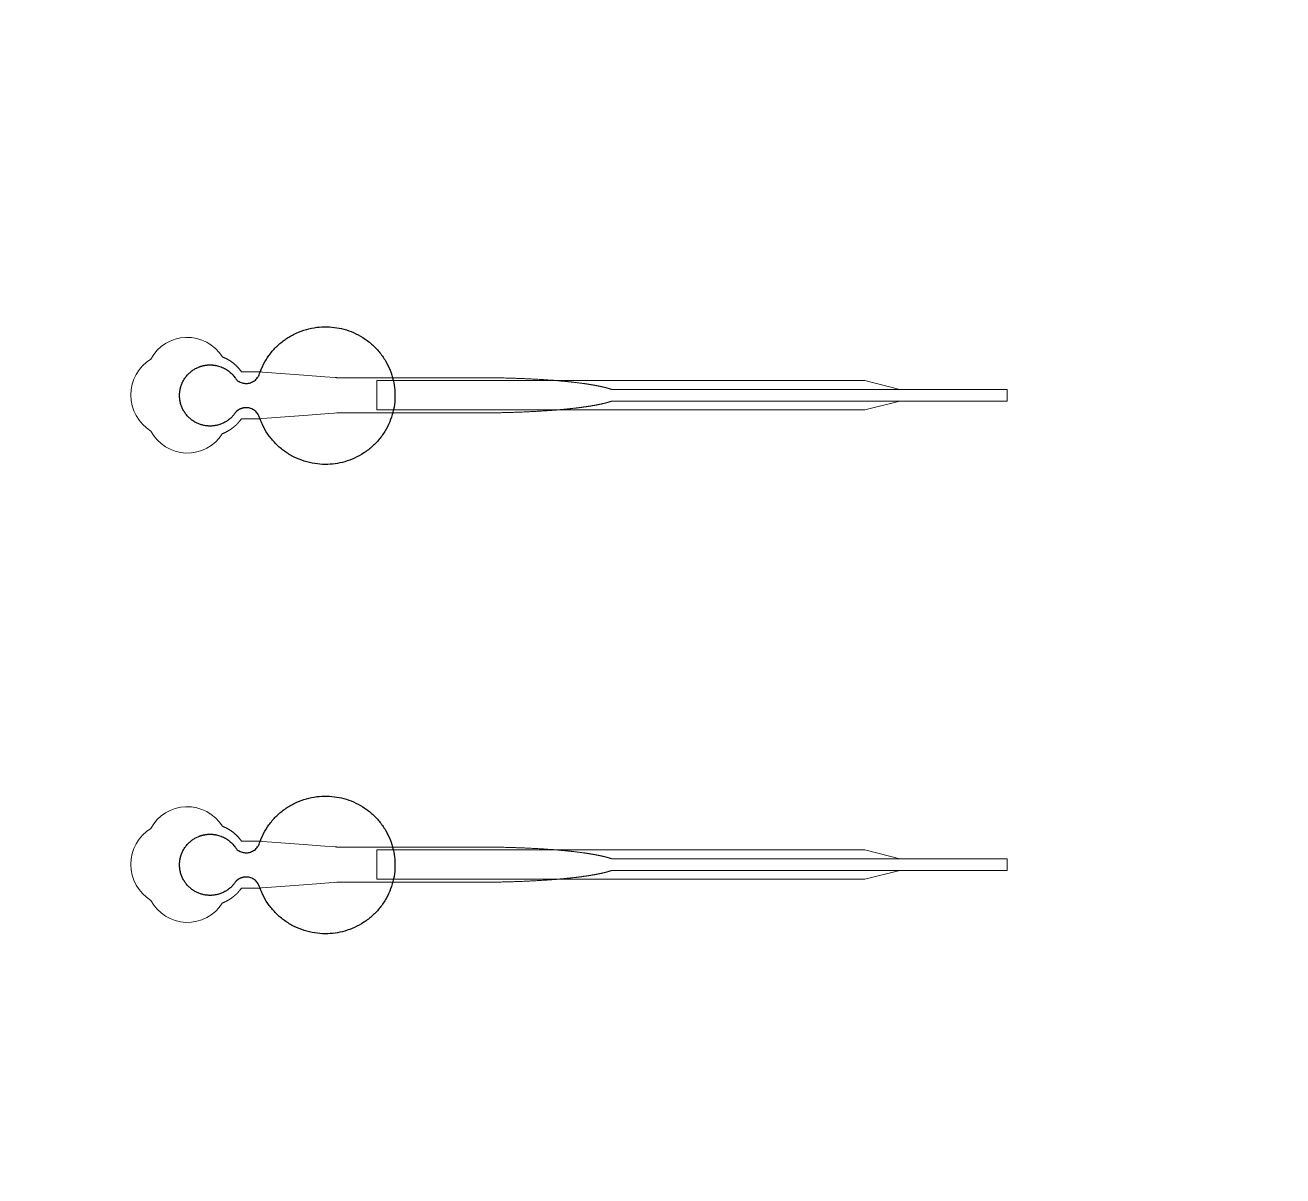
# Model space of a CAD drawing. Header units: inches. Extents: x -52997 to 52003, y -52254 to 52746.
# Drawn here: x -22241 to -16880, y -1333 to 3570 of the extents above; entities that cross this region are included whole.
import ezdxf

# ---------------------------------------------------------------- set-up
doc = ezdxf.new("R2010")
doc.units = ezdxf.units.IN
doc.header["$MEASUREMENT"] = 0
doc.layers.add('1', color=1, linetype='Continuous')
doc.layers.add('2', color=140, linetype='Continuous', lineweight=0)
doc.layers.add('3', color=90, linetype='Continuous', lineweight=0)

msp = doc.modelspace()

# ---------------------------------------------------------------- linework, layer by layer
at = {"layer": '1'}
for points in [[(-16283.4, -47485.7), (0, -47485.7), (16283.4, -47485.7, 5.999107)], [(-16250, -47285.7), (0, -47285.7), (16250, -47285.7, 5.986812)], [(-13685.8, -45485.7), (0, -45485.7), (13685.8, -45485.7, 6.794322)]]:
    msp.add_lwpolyline(points, format="xyb", close=True, dxfattribs=at)
msp.add_circle((-497.2, 245.8), 52500, dxfattribs=at)
for points in [[(-21343.1, 1921.4), (-21320.9, 1944.5), (-21289.3, 1939.3), (-21257.6, 1934.1), (-21244, 1905.1), (-21168.6, 1664.2), (-20916.5, 1701.9), (-20664.5, 1739.6), (-20664.4, 1991.7), (-20664.3, 2243.9), (-20916.3, 2281.8), (-21168.2, 2319.7), (-21243.9, 2078.9), (-21257.1, 2050.4), (-21288, 2044.7), (-21318.8, 2038.9), (-21341.4, 2060.7), (-21392.8, 2144.1), (-21487.2, 2118), (-21581.6, 2091.9), (-21582.8, 1994), (-21583.9, 1896), (-21490.2, 1867.6), (-21396.5, 1839.2), (-21343.1, 1921.4)], [(-21343.1, -78.6), (-21320.9, -55.5), (-21289.3, -60.7), (-21257.6, -65.9), (-21244, -94.9), (-21168.6, -335.8), (-20916.5, -298.1), (-20664.5, -260.4), (-20664.4, -8.3), (-20664.3, 243.9), (-20916.3, 281.8), (-21168.2, 319.7), (-21243.9, 78.9), (-21257.1, 50.4), (-21288, 44.7), (-21318.8, 38.9), (-21341.4, 60.7), (-21392.8, 144.1), (-21487.2, 118), (-21581.6, 91.9), (-21582.8, -6), (-21583.9, -104), (-21490.2, -132.4), (-21396.5, -160.8), (-21343.1, -78.6)]]:
    msp.add_rational_spline(points, [1, 0.884783429184, 1, 0.884783429184, 1, 0.758252289935, 1, 0.758252289935, 1, 0.758252289935, 1, 0.758252289935, 1, 0.888941908896, 1, 0.888941908896, 1, 0.79946124759, 1, 0.79946124759, 1, 0.79946124759, 1, 0.79946124759, 1], degree=2, knots=[0, 0, 0, 0.969535, 0.969535, 1.939069, 1.939069, 3.359405, 3.359405, 4.779741, 4.779741, 6.200078, 6.200078, 7.620414, 7.620414, 8.571947, 8.571947, 9.52348, 9.52348, 10.812277, 10.812277, 12.101074, 12.101074, 13.389871, 13.389871, 14.678668, 14.678668, 14.678668], dxfattribs=at)
at = {"layer": '2'}
for points in [[(-16283.4, -47485.7), (0, -47485.7), (16283.4, -47485.7, 5.999107)], [(-16250, -47285.7), (0, -47285.7), (16250, -47285.7, 5.986812)], [(-13685.8, -45485.7), (0, -45485.7), (13685.8, -45485.7, 6.794322)], [(-21400.4, 1829.6), (-21400, 1829.7), (-21399.2, 1830), (-21398.3, 1830.3), (-21397.5, 1830.7), (-21396.6, 1831), (-21395.8, 1831.4), (-21394.9, 1831.7), (-21394.1, 1832.1), (-21393.2, 1832.5), (-21392.4, 1832.8), (-21391.5, 1833.2), (-21390.7, 1833.6), (-21389.8, 1834), (-21389, 1834.4), (-21388.1, 1834.8), (-21387.3, 1835.2), (-21386.4, 1835.6), (-21385.5, 1836.1), (-21384.7, 1836.5), (-21383.8, 1836.9), (-21383, 1837.4), (-21382.1, 1837.8), (-21381.2, 1838.3), (-21380.4, 1838.7), (-21379.5, 1839.2), (-21378.7, 1839.7), (-21377.8, 1840.1), (-21377, 1840.6), (-21376.1, 1841.1), (-21375.3, 1841.6), (-21374.4, 1842.1), (-21373.5, 1842.6), (-21372.7, 1843.1), (-21371.8, 1843.6), (-21371, 1844.2), (-21370.1, 1844.7), (-21369.3, 1845.2), (-21368.5, 1845.8), (-21367.6, 1846.3), (-21366.8, 1846.9), (-21365.9, 1847.4), (-21365.1, 1848), (-21364.3, 1848.6), (-21363.4, 1849.1), (-21362.6, 1849.7), (-21361.8, 1850.3), (-21360.9, 1850.9), (-21360.1, 1851.5), (-21359.3, 1852.1), (-21358.5, 1852.7), (-21357.7, 1853.3), (-21356.8, 1853.9), (-21356, 1854.5), (-21355.2, 1855.2), (-21354.4, 1855.8), (-21353.6, 1856.4), (-21352.8, 1857.1), (-21352, 1857.7), (-21351.2, 1858.3), (-21350.4, 1859), (-21349.7, 1859.6), (-21348.9, 1860.3), (-21348.1, 1861), (-21347.3, 1861.6), (-21346.6, 1862.3), (-21345.8, 1863), (-21345, 1863.7), (-21344.3, 1864.3), (-21343.5, 1865), (-21342.8, 1865.7), (-21342, 1866.4), (-21341.3, 1867.1), (-21340.6, 1867.8), (-21339.8, 1868.5), (-21339.1, 1869.2), (-21338.4, 1869.9), (-21337.7, 1870.7), (-21337, 1871.4), (-21336.3, 1872.1), (-21335.6, 1872.8), (-21334.9, 1873.6), (-21334.2, 1874.3), (-21333.5, 1875), (-21332.8, 1875.7), (-21332.1, 1876.5), (-21331.5, 1877.2), (-21330.8, 1878), (-21330.2, 1878.7), (-21329.5, 1879.5), (-21328.9, 1880.2), (-21328.2, 1881), (-21327.6, 1881.7), (-21327, 1882.5), (-21326.3, 1883.2), (-21325.7, 1884), (-21325.1, 1884.7), (-21324.5, 1885.5), (-21323.9, 1886.3), (-21323.3, 1887), (-21322.7, 1887.8), (-21322.2, 1888.6), (-21321.6, 1889.3), (-21321, 1890.1), (-21320.5, 1890.9), (-21319.9, 1891.6), (-21319.4, 1892.4), (-21318.8, 1893.2), (-21275.2, 1893.2), (-21253.4, 1893.2), (-21242.5, 1893.2), (-21239.8, 1893.2), (-21238.4, 1893.2), (-21238.4, 1893.2), (-21238.4, 1893.2), (-21238.4, 1893.2), (-21238.4, 1893.2), (-21238.4, 1893.2), (-21238.3, 1893.2), (-21237.9, 1893.2), (-21237.2, 1893.3), (-21235.9, 1893.4), (-21233.1, 1893.6), (-21211, 1895.3), (-21034.4, 1908.8), (-20946.1, 1915.6), (-20924, 1917.3), (-20912.9, 1918.1), (-20912.6, 1918.2), (-20912.5, 1918.2), (-20912.5, 1918.2), (-20912.4, 1918.2), (-20912.3, 1918.2), (-20911.9, 1918.2), (-20651.5, 1918.2), (-20645.2, 1918.2), (-20632.6, 1918.2), (-20532.1, 1918.2), (-20331.1, 1918.2), (-20318.5, 1918.2), (-20312.2, 1918.2), (-20309.1, 1918.2), (-20307.5, 1918.2), (-20307.1, 1918.2), (-20306.9, 1918.2), (-20306.8, 1918.2), (-20306.8, 1918.2), (-20306.8, 1918.2), (-20306.7, 1918.2), (-20306.2, 1918.2), (-20301.6, 1918.2), (-20297, 1918.2), (-20292.4, 1918.2), (-20287.7, 1918.2), (-20283.1, 1918.2), (-20278.4, 1918.3), (-20273.8, 1918.3), (-20269.1, 1918.3), (-20264.4, 1918.4), (-20259.7, 1918.4), (-20255, 1918.4), (-20250.2, 1918.5), (-20245.5, 1918.6), (-20240.8, 1918.6), (-20236, 1918.7), (-20231.3, 1918.8), (-20226.5, 1918.8), (-20221.7, 1918.9), (-20216.9, 1919), (-20212.1, 1919.1), (-20207.3, 1919.2), (-20202.5, 1919.3), (-20197.7, 1919.4), (-20192.9, 1919.5), (-20188.1, 1919.7), (-20183.3, 1919.8), (-20178.5, 1919.9), (-20173.6, 1920), (-20168.8, 1920.2), (-20164, 1920.3), (-20159.1, 1920.5), (-20154.3, 1920.6), (-20149.5, 1920.8), (-20144.6, 1921), (-20139.8, 1921.1), (-20135, 1921.3), (-20130.2, 1921.5), (-20125.3, 1921.7), (-20120.5, 1921.9), (-20115.7, 1922.1), (-20110.9, 1922.3), (-20106.1, 1922.5), (-20101.3, 1922.7), (-20096.5, 1922.9), (-20091.7, 1923.2), (-20086.9, 1923.4), (-20082.1, 1923.6), (-20077.3, 1923.9), (-20072.6, 1924.1), (-20067.8, 1924.4), (-20063.1, 1924.6), (-20058.4, 1924.9), (-20053.6, 1925.2), (-20048.9, 1925.4), (-20044.2, 1925.7), (-20039.6, 1926), (-20034.9, 1926.3), (-20030.2, 1926.6), (-20025.6, 1926.9), (-20021, 1927.2), (-20016.4, 1927.5), (-20011.8, 1927.9), (-20007.2, 1928.2), (-20004.9, 1928.4), (-20002.6, 1928.5), (-20000.4, 1928.7), (-19998.1, 1928.9), (-19995.8, 1929), (-19993.6, 1929.2), (-19991.3, 1929.4), (-19989.1, 1929.5), (-19986.9, 1929.7), (-19984.6, 1929.9), (-19982.4, 1930.1), (-19980.2, 1930.3), (-19977.9, 1930.4), (-19975.7, 1930.6), (-19973.5, 1930.8), (-19971.3, 1931), (-19969.1, 1931.2), (-19966.9, 1931.4), (-19964.7, 1931.5), (-19962.6, 1931.7), (-19960.4, 1931.9), (-19958.2, 1932.1), (-19956, 1932.3), (-19953.9, 1932.5), (-19951.7, 1932.7), (-19949.6, 1932.9), (-19947.5, 1933.1), (-19945.3, 1933.3), (-19943.2, 1933.5), (-19941.1, 1933.7), (-19939, 1933.9), (-19936.9, 1934.1), (-19934.8, 1934.3), (-19932.7, 1934.5), (-19930.6, 1934.7), (-19928.5, 1934.9), (-19926.4, 1935.2), (-19924.4, 1935.4), (-19922.3, 1935.6), (-19920.3, 1935.8), (-19918.2, 1936), (-19916.2, 1936.2), (-19914.2, 1936.5), (-19912.2, 1936.7), (-19910.1, 1936.9), (-19908.1, 1937.1), (-19906.1, 1937.3), (-19904.2, 1937.6), (-19902.2, 1937.8), (-19900.2, 1938), (-19898.2, 1938.2), (-19896.3, 1938.5), (-19894.3, 1938.7), (-19892.4, 1938.9), (-19890.5, 1939.2), (-19888.5, 1939.4), (-19886.6, 1939.6), (-19884.7, 1939.9), (-19882.8, 1940.1), (-19880.9, 1940.3), (-19879, 1940.6), (-19877.2, 1940.8), (-19875.3, 1941.1), (-19873.4, 1941.3), (-19871.6, 1941.5), (-19869.8, 1941.8), (-19867.9, 1942), (-19866.1, 1942.3), (-19864.3, 1942.5), (-19862.5, 1942.8), (-19860.7, 1943), (-19858.9, 1943.3), (-19857.1, 1943.5), (-19855.4, 1943.8), (-19853.6, 1944), (-19851.9, 1944.3), (-19850.1, 1944.5), (-19848.4, 1944.8), (-19846.7, 1945), (-19845, 1945.3), (-19843.3, 1945.5), (-19841.6, 1945.8), (-19839.9, 1946.1), (-19838.2, 1946.3), (-19836.6, 1946.6), (-19834.9, 1946.8), (-19833.3, 1947.1), (-19831.6, 1947.4), (-19830, 1947.6), (-19828.4, 1947.9), (-19826.8, 1948.2), (-19825.2, 1948.4), (-19823.6, 1948.7), (-19822, 1949), (-19820.5, 1949.2), (-19818.9, 1949.5), (-19817.4, 1949.8), (-19815.8, 1950), (-19814.3, 1950.3), (-19812.8, 1950.6), (-19811.3, 1950.9), (-19809.8, 1951.1), (-19808.3, 1951.4), (-19806.9, 1951.7), (-19805.4, 1952), (-19803.9, 1952.2), (-19802.5, 1952.5), (-19801.1, 1952.8), (-19799.7, 1953.1), (-19798.3, 1953.4), (-19796.9, 1953.6), (-19795.5, 1953.9), (-19794.1, 1954.2), (-19792.7, 1954.5), (-19791.4, 1954.8), (-19790, 1955.1), (-19788.7, 1955.3), (-19787.4, 1955.6), (-19786.1, 1955.9), (-19784.8, 1956.2), (-19783.5, 1956.5), (-19782.2, 1956.8), (-19780.9, 1957), (-19779.7, 1957.3), (-19778.4, 1957.6), (-19777.2, 1957.9), (-19776, 1958.2), (-19774.7, 1958.5), (-19773.5, 1958.8), (-19772.3, 1959.1), (-19771.2, 1959.4), (-19770, 1959.7), (-19768.8, 1959.9), (-19767.7, 1960.2), (-19766.5, 1960.5), (-19765.4, 1960.8), (-19764.3, 1961.1), (-19763.2, 1961.4), (-19762.1, 1961.7), (-19761, 1962), (-19759.9, 1962.3), (-19758.9, 1962.6), (-19757.8, 1962.9), (-19756.8, 1963.2), (-19755.8, 1963.5), (-19754.8, 1963.8), (-19753.8, 1964.1), (-19752.8, 1964.4), (-19751.8, 1964.7), (-19750.8, 1965), (-19749.8, 1965.3), (-19748.9, 1965.6), (-19748, 1965.9), (-19747, 1966.2), (-19746.1, 1966.5), (-19745.2, 1966.8), (-19744.3, 1967.1), (-19743.4, 1967.4), (-19742.5, 1967.7), (-19741.1, 1968.1), (-18055.5, 1968), (-18055.5, 2018.2), (-19741.1, 2018.2), (-19741.3, 2018.3), (-19742.2, 2018.6), (-19743.1, 2018.9), (-19744, 2019.2), (-19744.9, 2019.5), (-19745.8, 2019.8), (-19746.7, 2020.1), (-19747.6, 2020.4), (-19748.5, 2020.7), (-19749.5, 2021), (-19750.4, 2021.3), (-19751.4, 2021.6), (-19752.4, 2021.9), (-19753.4, 2022.2), (-19754.4, 2022.5), (-19755.4, 2022.8), (-19756.4, 2023.1), (-19757.5, 2023.4), (-19758.5, 2023.7), (-19759.6, 2023.9), (-19760.7, 2024.2), (-19761.7, 2024.5), (-19762.8, 2024.8), (-19763.9, 2025.1), (-19765.1, 2025.4), (-19766.2, 2025.7), (-19767.3, 2026), (-19768.5, 2026.3), (-19769.6, 2026.6), (-19770.8, 2026.9), (-19772, 2027.2), (-19773.2, 2027.5), (-19774.4, 2027.8), (-19775.6, 2028.1), (-19776.8, 2028.3), (-19778.1, 2028.6), (-19779.3, 2028.9), (-19780.6, 2029.2), (-19781.8, 2029.5), (-19783.1, 2029.8), (-19784.4, 2030.1), (-19785.7, 2030.4), (-19787, 2030.6), (-19788.3, 2030.9), (-19789.7, 2031.2), (-19791, 2031.5), (-19792.4, 2031.8), (-19793.7, 2032.1), (-19795.1, 2032.3), (-19796.5, 2032.6), (-19797.9, 2032.9), (-19799.3, 2033.2), (-19800.7, 2033.5), (-19802.2, 2033.7), (-19803.6, 2034), (-19805, 2034.3), (-19806.5, 2034.6), (-19808, 2034.9), (-19809.5, 2035.1), (-19810.9, 2035.4), (-19812.5, 2035.7), (-19814, 2036), (-19815.5, 2036.2), (-19817, 2036.5), (-19818.6, 2036.8), (-19820.1, 2037), (-19821.7, 2037.3), (-19823.3, 2037.6), (-19824.8, 2037.8), (-19826.4, 2038.1), (-19828, 2038.4), (-19829.6, 2038.6), (-19831.3, 2038.9), (-19832.9, 2039.2), (-19834.5, 2039.4), (-19836.2, 2039.7), (-19837.9, 2040), (-19839.5, 2040.2), (-19841.2, 2040.5), (-19842.9, 2040.7), (-19844.6, 2041), (-19846.3, 2041.3), (-19848, 2041.5), (-19849.8, 2041.8), (-19851.5, 2042), (-19853.2, 2042.3), (-19855, 2042.5), (-19856.8, 2042.8), (-19858.5, 2043), (-19860.3, 2043.3), (-19862.1, 2043.5), (-19863.9, 2043.8), (-19865.7, 2044), (-19867.6, 2044.3), (-19869.4, 2044.5), (-19871.2, 2044.8), (-19873.1, 2045), (-19874.9, 2045.2), (-19876.8, 2045.5), (-19878.7, 2045.7), (-19880.5, 2046), (-19882.4, 2046.2), (-19884.3, 2046.4), (-19886.2, 2046.7), (-19888.1, 2046.9), (-19890.1, 2047.1), (-19892, 2047.4), (-19893.9, 2047.6), (-19895.9, 2047.8), (-19897.8, 2048.1), (-19899.8, 2048.3), (-19901.8, 2048.5), (-19903.7, 2048.7), (-19905.7, 2049), (-19907.7, 2049.2), (-19909.7, 2049.4), (-19911.7, 2049.6), (-19913.8, 2049.8), (-19915.8, 2050.1), (-19917.8, 2050.3), (-19919.8, 2050.5), (-19921.9, 2050.7), (-19923.9, 2050.9), (-19926, 2051.1), (-19928.1, 2051.3), (-19930.1, 2051.6), (-19932.2, 2051.8), (-19934.3, 2052), (-19936.4, 2052.2), (-19938.5, 2052.4), (-19940.6, 2052.6), (-19942.7, 2052.8), (-19944.9, 2053), (-19947, 2053.2), (-19949.1, 2053.4), (-19951.3, 2053.6), (-19953.4, 2053.8), (-19955.6, 2054), (-19957.7, 2054.2), (-19959.9, 2054.4), (-19962, 2054.6), (-19964.2, 2054.7), (-19966.4, 2054.9), (-19968.6, 2055.1), (-19970.8, 2055.3), (-19973, 2055.5), (-19975.2, 2055.7), (-19977.4, 2055.9), (-19979.6, 2056), (-19981.8, 2056.2), (-19984.1, 2056.4), (-19986.3, 2056.6), (-19988.5, 2056.8), (-19990.8, 2056.9), (-19993, 2057.1), (-19995.3, 2057.3), (-19997.5, 2057.4), (-19999.8, 2057.6), (-20002, 2057.8), (-20004.3, 2057.9), (-20008.9, 2058.3), (-20013.4, 2058.6), (-20018, 2058.9), (-20022.6, 2059.2), (-20027.2, 2059.5), (-20031.9, 2059.8), (-20036.5, 2060.1), (-20041.2, 2060.4), (-20045.8, 2060.7), (-20050.5, 2061), (-20055.2, 2061.3), (-20059.9, 2061.5), (-20064.6, 2061.8), (-20069.4, 2062.1), (-20074.1, 2062.3), (-20078.8, 2062.5), (-20083.6, 2062.8), (-20088.4, 2063), (-20093.1, 2063.3), (-20097.9, 2063.5), (-20102.7, 2063.7), (-20107.5, 2063.9), (-20112.3, 2064.1), (-20117.1, 2064.3), (-20121.9, 2064.5), (-20126.7, 2064.7), (-20131.5, 2064.9), (-20136.3, 2065.1), (-20141.1, 2065.3), (-20145.9, 2065.4), (-20150.7, 2065.6), (-20155.5, 2065.7), (-20160.3, 2065.9), (-20165.1, 2066.1), (-20169.9, 2066.2), (-20174.7, 2066.3), (-20179.5, 2066.5), (-20184.3, 2066.6), (-20189.1, 2066.7), (-20193.9, 2066.8), (-20198.7, 2066.9), (-20203.5, 2067.1), (-20208.3, 2067.2), (-20213, 2067.2), (-20217.8, 2067.3), (-20222.5, 2067.4), (-20227.3, 2067.5), (-20232, 2067.6), (-20236.7, 2067.7), (-20241.5, 2067.7), (-20246.2, 2067.8), (-20250.9, 2067.8), (-20255.6, 2067.9), (-20260.2, 2067.9), (-20264.9, 2068), (-20269.6, 2068), (-20274.2, 2068.1), (-20278.9, 2068.1), (-20283.5, 2068.1), (-20288.1, 2068.1), (-20292.7, 2068.1), (-20295, 2068.2), (-20295.5, 2068.2), (-20295.8, 2068.2), (-20296, 2068.2), (-20296.2, 2068.2), (-20297.8, 2068.2), (-20304.1, 2068.2), (-20316.9, 2068.2), (-20367.9, 2068.2), (-20571.8, 2068.2), (-20622.8, 2068.2), (-20648.3, 2068.2), (-20654.7, 2068.2), (-20656.3, 2068.2), (-20912, 2068.2), (-20912.4, 2068.2), (-20912.5, 2068.2), (-20912.5, 2068.2), (-20912.5, 2068.2), (-20912.6, 2068.2), (-20913, 2068.2), (-20914.4, 2068.3), (-20919.9, 2068.7), (-20964, 2072.1), (-21052.4, 2078.9), (-21229, 2092.4), (-21234.5, 2092.9), (-21237.3, 2093.1), (-21238, 2093.1), (-21238.3, 2093.2), (-21238.4, 2093.2), (-21238.4, 2093.2), (-21238.4, 2093.2), (-21238.4, 2093.2), (-21238.4, 2093.2), (-21238.5, 2093.2), (-21238.8, 2093.2), (-21241.5, 2093.2), (-21247, 2093.2), (-21257.9, 2093.2), (-21279.7, 2093.2), (-21301.5, 2093.2), (-21312.4, 2093.2), (-21317.8, 2093.2), (-21318.5, 2093.2), (-21318.7, 2093.2), (-21318.7, 2093.2), (-21318.8, 2093.2), (-21318.8, 2093.2), (-21318.8, 2093.2), (-21318.8, 2093.2), (-21319.2, 2093.8), (-21320, 2094.9), (-21320.8, 2096), (-21321.7, 2097.1), (-21322.5, 2098.2), (-21323.3, 2099.4), (-21324.2, 2100.5), (-21325.1, 2101.6), (-21326, 2102.7), (-21326.9, 2103.8), (-21327.8, 2104.9), (-21328.7, 2106), (-21329.6, 2107.1), (-21330.6, 2108.2), (-21331.6, 2109.3), (-21332.5, 2110.4), (-21333.5, 2111.5), (-21334.5, 2112.5), (-21335.5, 2113.6), (-21336.6, 2114.7), (-21337.6, 2115.7), (-21338.7, 2116.8), (-21339.7, 2117.8), (-21340.8, 2118.9), (-21341.9, 2119.9), (-21343, 2121), (-21344.1, 2122), (-21345.2, 2123), (-21346.4, 2124), (-21347.5, 2125), (-21348.7, 2126), (-21349.8, 2127), (-21351, 2128), (-21352.2, 2129), (-21353.4, 2129.9), (-21354.6, 2130.9), (-21355.8, 2131.8), (-21357.1, 2132.8), (-21358.3, 2133.7), (-21359.5, 2134.6), (-21360.8, 2135.5), (-21362.1, 2136.4), (-21363.3, 2137.3), (-21364.6, 2138.2), (-21365.9, 2139), (-21367.2, 2139.9), (-21368.5, 2140.7), (-21369.9, 2141.6), (-21371.2, 2142.4), (-21372.5, 2143.2), (-21373.9, 2144), (-21375.2, 2144.8), (-21376.6, 2145.6), (-21377.9, 2146.4), (-21379.3, 2147.1), (-21380.7, 2147.9), (-21382.1, 2148.6), (-21383.5, 2149.3), (-21384.9, 2150), (-21386.3, 2150.7), (-21387.7, 2151.4), (-21389.1, 2152), (-21390.5, 2152.7), (-21391.9, 2153.3), (-21393.3, 2153.9), (-21394.8, 2154.5), (-21396.2, 2155.1), (-21397.6, 2155.7), (-21399, 2156.3), (-21400.3, 2156.8, 0.576044), (-21704.8, 2147.4, 0.560065), (-21704.8, 1840.9, 0.578435)], [(-21400.4, -170.4), (-21400, -170.3), (-21399.2, -170), (-21398.3, -169.7), (-21397.5, -169.3), (-21396.6, -169), (-21395.8, -168.6), (-21394.9, -168.3), (-21394.1, -167.9), (-21393.2, -167.5), (-21392.4, -167.2), (-21391.5, -166.8), (-21390.7, -166.4), (-21389.8, -166), (-21389, -165.6), (-21388.1, -165.2), (-21387.3, -164.8), (-21386.4, -164.4), (-21385.5, -163.9), (-21384.7, -163.5), (-21383.8, -163.1), (-21383, -162.6), (-21382.1, -162.2), (-21381.2, -161.7), (-21380.4, -161.3), (-21379.5, -160.8), (-21378.7, -160.3), (-21377.8, -159.9), (-21377, -159.4), (-21376.1, -158.9), (-21375.3, -158.4), (-21374.4, -157.9), (-21373.5, -157.4), (-21372.7, -156.9), (-21371.8, -156.4), (-21371, -155.8), (-21370.1, -155.3), (-21369.3, -154.8), (-21368.5, -154.2), (-21367.6, -153.7), (-21366.8, -153.1), (-21365.9, -152.6), (-21365.1, -152), (-21364.3, -151.4), (-21363.4, -150.9), (-21362.6, -150.3), (-21361.8, -149.7), (-21360.9, -149.1), (-21360.1, -148.5), (-21359.3, -147.9), (-21358.5, -147.3), (-21357.7, -146.7), (-21356.8, -146.1), (-21356, -145.5), (-21355.2, -144.8), (-21354.4, -144.2), (-21353.6, -143.6), (-21352.8, -142.9), (-21352, -142.3), (-21351.2, -141.7), (-21350.4, -141), (-21349.7, -140.4), (-21348.9, -139.7), (-21348.1, -139), (-21347.3, -138.4), (-21346.6, -137.7), (-21345.8, -137), (-21345, -136.3), (-21344.3, -135.7), (-21343.5, -135), (-21342.8, -134.3), (-21342, -133.6), (-21341.3, -132.9), (-21340.6, -132.2), (-21339.8, -131.5), (-21339.1, -130.8), (-21338.4, -130.1), (-21337.7, -129.3), (-21337, -128.6), (-21336.3, -127.9), (-21335.6, -127.2), (-21334.9, -126.4), (-21334.2, -125.7), (-21333.5, -125), (-21332.8, -124.3), (-21332.1, -123.5), (-21331.5, -122.8), (-21330.8, -122), (-21330.2, -121.3), (-21329.5, -120.5), (-21328.9, -119.8), (-21328.2, -119), (-21327.6, -118.3), (-21327, -117.5), (-21326.3, -116.8), (-21325.7, -116), (-21325.1, -115.3), (-21324.5, -114.5), (-21323.9, -113.7), (-21323.3, -113), (-21322.7, -112.2), (-21322.2, -111.4), (-21321.6, -110.7), (-21321, -109.9), (-21320.5, -109.1), (-21319.9, -108.4), (-21319.4, -107.6), (-21318.8, -106.8), (-21275.2, -106.8), (-21253.4, -106.8), (-21242.5, -106.8), (-21239.8, -106.8), (-21238.4, -106.8), (-21238.4, -106.8), (-21238.4, -106.8), (-21238.4, -106.8), (-21238.4, -106.8), (-21238.4, -106.8), (-21238.3, -106.8), (-21237.9, -106.8), (-21237.2, -106.7), (-21235.9, -106.6), (-21233.1, -106.4), (-21211, -104.7), (-21034.4, -91.2), (-20946.1, -84.4), (-20924, -82.7), (-20912.9, -81.9), (-20912.6, -81.8), (-20912.5, -81.8), (-20912.5, -81.8), (-20912.4, -81.8), (-20912.3, -81.8), (-20911.9, -81.8), (-20651.5, -81.8), (-20645.2, -81.8), (-20632.6, -81.8), (-20532.1, -81.8), (-20331.1, -81.8), (-20318.5, -81.8), (-20312.2, -81.8), (-20309.1, -81.8), (-20307.5, -81.8), (-20307.1, -81.8), (-20306.9, -81.8), (-20306.8, -81.8), (-20306.8, -81.8), (-20306.8, -81.8), (-20306.7, -81.8), (-20306.2, -81.8), (-20301.6, -81.8), (-20297, -81.8), (-20292.4, -81.8), (-20287.7, -81.8), (-20283.1, -81.8), (-20278.4, -81.7), (-20273.8, -81.7), (-20269.1, -81.7), (-20264.4, -81.6), (-20259.7, -81.6), (-20255, -81.6), (-20250.2, -81.5), (-20245.5, -81.4), (-20240.8, -81.4), (-20236, -81.3), (-20231.3, -81.2), (-20226.5, -81.2), (-20221.7, -81.1), (-20216.9, -81), (-20212.1, -80.9), (-20207.3, -80.8), (-20202.5, -80.7), (-20197.7, -80.6), (-20192.9, -80.5), (-20188.1, -80.3), (-20183.3, -80.2), (-20178.5, -80.1), (-20173.6, -80), (-20168.8, -79.8), (-20164, -79.7), (-20159.1, -79.5), (-20154.3, -79.4), (-20149.5, -79.2), (-20144.6, -79), (-20139.8, -78.9), (-20135, -78.7), (-20130.2, -78.5), (-20125.3, -78.3), (-20120.5, -78.1), (-20115.7, -77.9), (-20110.9, -77.7), (-20106.1, -77.5), (-20101.3, -77.3), (-20096.5, -77.1), (-20091.7, -76.8), (-20086.9, -76.6), (-20082.1, -76.4), (-20077.3, -76.1), (-20072.6, -75.9), (-20067.8, -75.6), (-20063.1, -75.4), (-20058.4, -75.1), (-20053.6, -74.8), (-20048.9, -74.6), (-20044.2, -74.3), (-20039.6, -74), (-20034.9, -73.7), (-20030.2, -73.4), (-20025.6, -73.1), (-20021, -72.8), (-20016.4, -72.5), (-20011.8, -72.1), (-20007.2, -71.8), (-20004.9, -71.6), (-20002.6, -71.5), (-20000.4, -71.3), (-19998.1, -71.1), (-19995.8, -71), (-19993.6, -70.8), (-19991.3, -70.6), (-19989.1, -70.5), (-19986.9, -70.3), (-19984.6, -70.1), (-19982.4, -69.9), (-19980.2, -69.7), (-19977.9, -69.6), (-19975.7, -69.4), (-19973.5, -69.2), (-19971.3, -69), (-19969.1, -68.8), (-19966.9, -68.6), (-19964.7, -68.5), (-19962.6, -68.3), (-19960.4, -68.1), (-19958.2, -67.9), (-19956, -67.7), (-19953.9, -67.5), (-19951.7, -67.3), (-19949.6, -67.1), (-19947.5, -66.9), (-19945.3, -66.7), (-19943.2, -66.5), (-19941.1, -66.3), (-19939, -66.1), (-19936.9, -65.9), (-19934.8, -65.7), (-19932.7, -65.5), (-19930.6, -65.3), (-19928.5, -65.1), (-19926.4, -64.8), (-19924.4, -64.6), (-19922.3, -64.4), (-19920.3, -64.2), (-19918.2, -64), (-19916.2, -63.8), (-19914.2, -63.5), (-19912.2, -63.3), (-19910.1, -63.1), (-19908.1, -62.9), (-19906.1, -62.7), (-19904.2, -62.4), (-19902.2, -62.2), (-19900.2, -62), (-19898.2, -61.8), (-19896.3, -61.5), (-19894.3, -61.3), (-19892.4, -61.1), (-19890.5, -60.8), (-19888.5, -60.6), (-19886.6, -60.4), (-19884.7, -60.1), (-19882.8, -59.9), (-19880.9, -59.7), (-19879, -59.4), (-19877.2, -59.2), (-19875.3, -58.9), (-19873.4, -58.7), (-19871.6, -58.5), (-19869.8, -58.2), (-19867.9, -58), (-19866.1, -57.7), (-19864.3, -57.5), (-19862.5, -57.2), (-19860.7, -57), (-19858.9, -56.7), (-19857.1, -56.5), (-19855.4, -56.2), (-19853.6, -56), (-19851.9, -55.7), (-19850.1, -55.5), (-19848.4, -55.2), (-19846.7, -55), (-19845, -54.7), (-19843.3, -54.5), (-19841.6, -54.2), (-19839.9, -53.9), (-19838.2, -53.7), (-19836.6, -53.4), (-19834.9, -53.2), (-19833.3, -52.9), (-19831.6, -52.6), (-19830, -52.4), (-19828.4, -52.1), (-19826.8, -51.8), (-19825.2, -51.6), (-19823.6, -51.3), (-19822, -51), (-19820.5, -50.8), (-19818.9, -50.5), (-19817.4, -50.2), (-19815.8, -50), (-19814.3, -49.7), (-19812.8, -49.4), (-19811.3, -49.1), (-19809.8, -48.9), (-19808.3, -48.6), (-19806.9, -48.3), (-19805.4, -48), (-19803.9, -47.8), (-19802.5, -47.5), (-19801.1, -47.2), (-19799.7, -46.9), (-19798.3, -46.6), (-19796.9, -46.4), (-19795.5, -46.1), (-19794.1, -45.8), (-19792.7, -45.5), (-19791.4, -45.2), (-19790, -44.9), (-19788.7, -44.7), (-19787.4, -44.4), (-19786.1, -44.1), (-19784.8, -43.8), (-19783.5, -43.5), (-19782.2, -43.2), (-19780.9, -43), (-19779.7, -42.7), (-19778.4, -42.4), (-19777.2, -42.1), (-19776, -41.8), (-19774.7, -41.5), (-19773.5, -41.2), (-19772.3, -40.9), (-19771.2, -40.6), (-19770, -40.3), (-19768.8, -40.1), (-19767.7, -39.8), (-19766.5, -39.5), (-19765.4, -39.2), (-19764.3, -38.9), (-19763.2, -38.6), (-19762.1, -38.3), (-19761, -38), (-19759.9, -37.7), (-19758.9, -37.4), (-19757.8, -37.1), (-19756.8, -36.8), (-19755.8, -36.5), (-19754.8, -36.2), (-19753.8, -35.9), (-19752.8, -35.6), (-19751.8, -35.3), (-19750.8, -35), (-19749.8, -34.7), (-19748.9, -34.4), (-19748, -34.1), (-19747, -33.8), (-19746.1, -33.5), (-19745.2, -33.2), (-19744.3, -32.9), (-19743.4, -32.6), (-19742.5, -32.3), (-19741.1, -31.9), (-18055.5, -32), (-18055.5, 18.2), (-19741.1, 18.2), (-19741.3, 18.3), (-19742.2, 18.6), (-19743.1, 18.9), (-19744, 19.2), (-19744.9, 19.5), (-19745.8, 19.8), (-19746.7, 20.1), (-19747.6, 20.4), (-19748.5, 20.7), (-19749.5, 21), (-19750.4, 21.3), (-19751.4, 21.6), (-19752.4, 21.9), (-19753.4, 22.2), (-19754.4, 22.5), (-19755.4, 22.8), (-19756.4, 23.1), (-19757.5, 23.4), (-19758.5, 23.7), (-19759.6, 23.9), (-19760.7, 24.2), (-19761.7, 24.5), (-19762.8, 24.8), (-19763.9, 25.1), (-19765.1, 25.4), (-19766.2, 25.7), (-19767.3, 26), (-19768.5, 26.3), (-19769.6, 26.6), (-19770.8, 26.9), (-19772, 27.2), (-19773.2, 27.5), (-19774.4, 27.8), (-19775.6, 28.1), (-19776.8, 28.3), (-19778.1, 28.6), (-19779.3, 28.9), (-19780.6, 29.2), (-19781.8, 29.5), (-19783.1, 29.8), (-19784.4, 30.1), (-19785.7, 30.4), (-19787, 30.6), (-19788.3, 30.9), (-19789.7, 31.2), (-19791, 31.5), (-19792.4, 31.8), (-19793.7, 32.1), (-19795.1, 32.3), (-19796.5, 32.6), (-19797.9, 32.9), (-19799.3, 33.2), (-19800.7, 33.5), (-19802.2, 33.7), (-19803.6, 34), (-19805, 34.3), (-19806.5, 34.6), (-19808, 34.9), (-19809.5, 35.1), (-19810.9, 35.4), (-19812.5, 35.7), (-19814, 36), (-19815.5, 36.2), (-19817, 36.5), (-19818.6, 36.8), (-19820.1, 37), (-19821.7, 37.3), (-19823.3, 37.6), (-19824.8, 37.8), (-19826.4, 38.1), (-19828, 38.4), (-19829.6, 38.6), (-19831.3, 38.9), (-19832.9, 39.2), (-19834.5, 39.4), (-19836.2, 39.7), (-19837.9, 40), (-19839.5, 40.2), (-19841.2, 40.5), (-19842.9, 40.7), (-19844.6, 41), (-19846.3, 41.3), (-19848, 41.5), (-19849.8, 41.8), (-19851.5, 42), (-19853.2, 42.3), (-19855, 42.5), (-19856.8, 42.8), (-19858.5, 43), (-19860.3, 43.3), (-19862.1, 43.5), (-19863.9, 43.8), (-19865.7, 44), (-19867.6, 44.3), (-19869.4, 44.5), (-19871.2, 44.8), (-19873.1, 45), (-19874.9, 45.2), (-19876.8, 45.5), (-19878.7, 45.7), (-19880.5, 46), (-19882.4, 46.2), (-19884.3, 46.4), (-19886.2, 46.7), (-19888.1, 46.9), (-19890.1, 47.1), (-19892, 47.4), (-19893.9, 47.6), (-19895.9, 47.8), (-19897.8, 48.1), (-19899.8, 48.3), (-19901.8, 48.5), (-19903.7, 48.7), (-19905.7, 49), (-19907.7, 49.2), (-19909.7, 49.4), (-19911.7, 49.6), (-19913.8, 49.8), (-19915.8, 50.1), (-19917.8, 50.3), (-19919.8, 50.5), (-19921.9, 50.7), (-19923.9, 50.9), (-19926, 51.1), (-19928.1, 51.3), (-19930.1, 51.6), (-19932.2, 51.8), (-19934.3, 52), (-19936.4, 52.2), (-19938.5, 52.4), (-19940.6, 52.6), (-19942.7, 52.8), (-19944.9, 53), (-19947, 53.2), (-19949.1, 53.4), (-19951.3, 53.6), (-19953.4, 53.8), (-19955.6, 54), (-19957.7, 54.2), (-19959.9, 54.4), (-19962, 54.6), (-19964.2, 54.7), (-19966.4, 54.9), (-19968.6, 55.1), (-19970.8, 55.3), (-19973, 55.5), (-19975.2, 55.7), (-19977.4, 55.9), (-19979.6, 56), (-19981.8, 56.2), (-19984.1, 56.4), (-19986.3, 56.6), (-19988.5, 56.8), (-19990.8, 56.9), (-19993, 57.1), (-19995.3, 57.3), (-19997.5, 57.4), (-19999.8, 57.6), (-20002, 57.8), (-20004.3, 57.9), (-20008.9, 58.3), (-20013.4, 58.6), (-20018, 58.9), (-20022.6, 59.2), (-20027.2, 59.5), (-20031.9, 59.8), (-20036.5, 60.1), (-20041.2, 60.4), (-20045.8, 60.7), (-20050.5, 61), (-20055.2, 61.3), (-20059.9, 61.5), (-20064.6, 61.8), (-20069.4, 62.1), (-20074.1, 62.3), (-20078.8, 62.5), (-20083.6, 62.8), (-20088.4, 63), (-20093.1, 63.3), (-20097.9, 63.5), (-20102.7, 63.7), (-20107.5, 63.9), (-20112.3, 64.1), (-20117.1, 64.3), (-20121.9, 64.5), (-20126.7, 64.7), (-20131.5, 64.9), (-20136.3, 65.1), (-20141.1, 65.3), (-20145.9, 65.4), (-20150.7, 65.6), (-20155.5, 65.7), (-20160.3, 65.9), (-20165.1, 66.1), (-20169.9, 66.2), (-20174.7, 66.3), (-20179.5, 66.5), (-20184.3, 66.6), (-20189.1, 66.7), (-20193.9, 66.8), (-20198.7, 66.9), (-20203.5, 67.1), (-20208.3, 67.2), (-20213, 67.2), (-20217.8, 67.3), (-20222.5, 67.4), (-20227.3, 67.5), (-20232, 67.6), (-20236.7, 67.7), (-20241.5, 67.7), (-20246.2, 67.8), (-20250.9, 67.8), (-20255.6, 67.9), (-20260.2, 67.9), (-20264.9, 68), (-20269.6, 68), (-20274.2, 68.1), (-20278.9, 68.1), (-20283.5, 68.1), (-20288.1, 68.1), (-20292.7, 68.1), (-20295, 68.2), (-20295.5, 68.2), (-20295.8, 68.2), (-20296, 68.2), (-20296.2, 68.2), (-20297.8, 68.2), (-20304.1, 68.2), (-20316.9, 68.2), (-20367.9, 68.2), (-20571.8, 68.2), (-20622.8, 68.2), (-20648.3, 68.2), (-20654.7, 68.2), (-20656.3, 68.2), (-20912, 68.2), (-20912.4, 68.2), (-20912.5, 68.2), (-20912.5, 68.2), (-20912.5, 68.2), (-20912.6, 68.2), (-20913, 68.2), (-20914.4, 68.3), (-20919.9, 68.7), (-20964, 72.1), (-21052.4, 78.9), (-21229, 92.4), (-21234.5, 92.9), (-21237.3, 93.1), (-21238, 93.1), (-21238.3, 93.2), (-21238.4, 93.2), (-21238.4, 93.2), (-21238.4, 93.2), (-21238.4, 93.2), (-21238.4, 93.2), (-21238.5, 93.2), (-21238.8, 93.2), (-21241.5, 93.2), (-21247, 93.2), (-21257.9, 93.2), (-21279.7, 93.2), (-21301.5, 93.2), (-21312.4, 93.2), (-21317.8, 93.2), (-21318.5, 93.2), (-21318.7, 93.2), (-21318.7, 93.2), (-21318.8, 93.2), (-21318.8, 93.2), (-21318.8, 93.2), (-21318.8, 93.2), (-21319.2, 93.8), (-21320, 94.9), (-21320.8, 96), (-21321.7, 97.1), (-21322.5, 98.2), (-21323.3, 99.4), (-21324.2, 100.5), (-21325.1, 101.6), (-21326, 102.7), (-21326.9, 103.8), (-21327.8, 104.9), (-21328.7, 106), (-21329.6, 107.1), (-21330.6, 108.2), (-21331.6, 109.3), (-21332.5, 110.4), (-21333.5, 111.5), (-21334.5, 112.5), (-21335.5, 113.6), (-21336.6, 114.7), (-21337.6, 115.7), (-21338.7, 116.8), (-21339.7, 117.8), (-21340.8, 118.9), (-21341.9, 119.9), (-21343, 121), (-21344.1, 122), (-21345.2, 123), (-21346.4, 124), (-21347.5, 125), (-21348.7, 126), (-21349.8, 127), (-21351, 128), (-21352.2, 129), (-21353.4, 129.9), (-21354.6, 130.9), (-21355.8, 131.8), (-21357.1, 132.8), (-21358.3, 133.7), (-21359.5, 134.6), (-21360.8, 135.5), (-21362.1, 136.4), (-21363.3, 137.3), (-21364.6, 138.2), (-21365.9, 139), (-21367.2, 139.9), (-21368.5, 140.7), (-21369.9, 141.6), (-21371.2, 142.4), (-21372.5, 143.2), (-21373.9, 144), (-21375.2, 144.8), (-21376.6, 145.6), (-21377.9, 146.4), (-21379.3, 147.1), (-21380.7, 147.9), (-21382.1, 148.6), (-21383.5, 149.3), (-21384.9, 150), (-21386.3, 150.7), (-21387.7, 151.4), (-21389.1, 152), (-21390.5, 152.7), (-21391.9, 153.3), (-21393.3, 153.9), (-21394.8, 154.5), (-21396.2, 155.1), (-21397.6, 155.7), (-21399, 156.3), (-21400.3, 156.8, 0.576044), (-21704.8, 147.4, 0.560065), (-21704.8, -159.1, 0.578435)]]:
    msp.add_lwpolyline(points, format="xyb", close=True, dxfattribs=at)
for points in [[(-20656.2, 1918.2), (-20654.6, 1918.2), (-20651.5, 1918.2)], [(-20656.2, -81.8), (-20654.6, -81.8), (-20651.5, -81.8)]]:
    msp.add_lwpolyline(points, dxfattribs=at)
msp.add_circle((-497.2, 245.8), 52500, dxfattribs=at)
at = {"layer": '3'}
for points in [[(-16283.4, -47485.7), (0, -47485.7), (16283.4, -47485.7, 5.999107)], [(-16283.4, -47485.7), (0, -47485.7), (16283.4, -47485.7, 5.999107)], [(-16250, -47285.7), (0, -47285.7), (16250, -47285.7, 5.986812)], [(-16250, -47285.7), (0, -47285.7), (16250, -47285.7, 5.986812)], [(-13685.8, -45485.7), (0, -45485.7), (13685.8, -45485.7, 6.794322)], [(-13685.8, -45485.7), (0, -45485.7), (13685.8, -45485.7, 6.794322)]]:
    msp.add_lwpolyline(points, format="xyb", close=True, dxfattribs=at)
for points in [[(-20741.9, 2055.7), (-18662.4, 2055.7), (-18512.4, 2018.2), (-18055.5, 2018.2), (-18055.5, 1968.2), (-18512.4, 1968.2), (-18662.4, 1930.7), (-20741.9, 1930.7)], [(-20741.9, 55.7), (-18662.4, 55.7), (-18512.4, 18.2), (-18055.5, 18.2), (-18055.5, -31.8), (-18512.4, -31.8), (-18662.4, -69.3), (-20741.9, -69.3)]]:
    msp.add_lwpolyline(points, close=True, dxfattribs=at)
msp.add_circle((-497.2, 245.8), 52500, dxfattribs=at)
msp.add_circle((-497.2, 245.8), 52500, dxfattribs=at)

doc.saveas('drawing.dxf')
